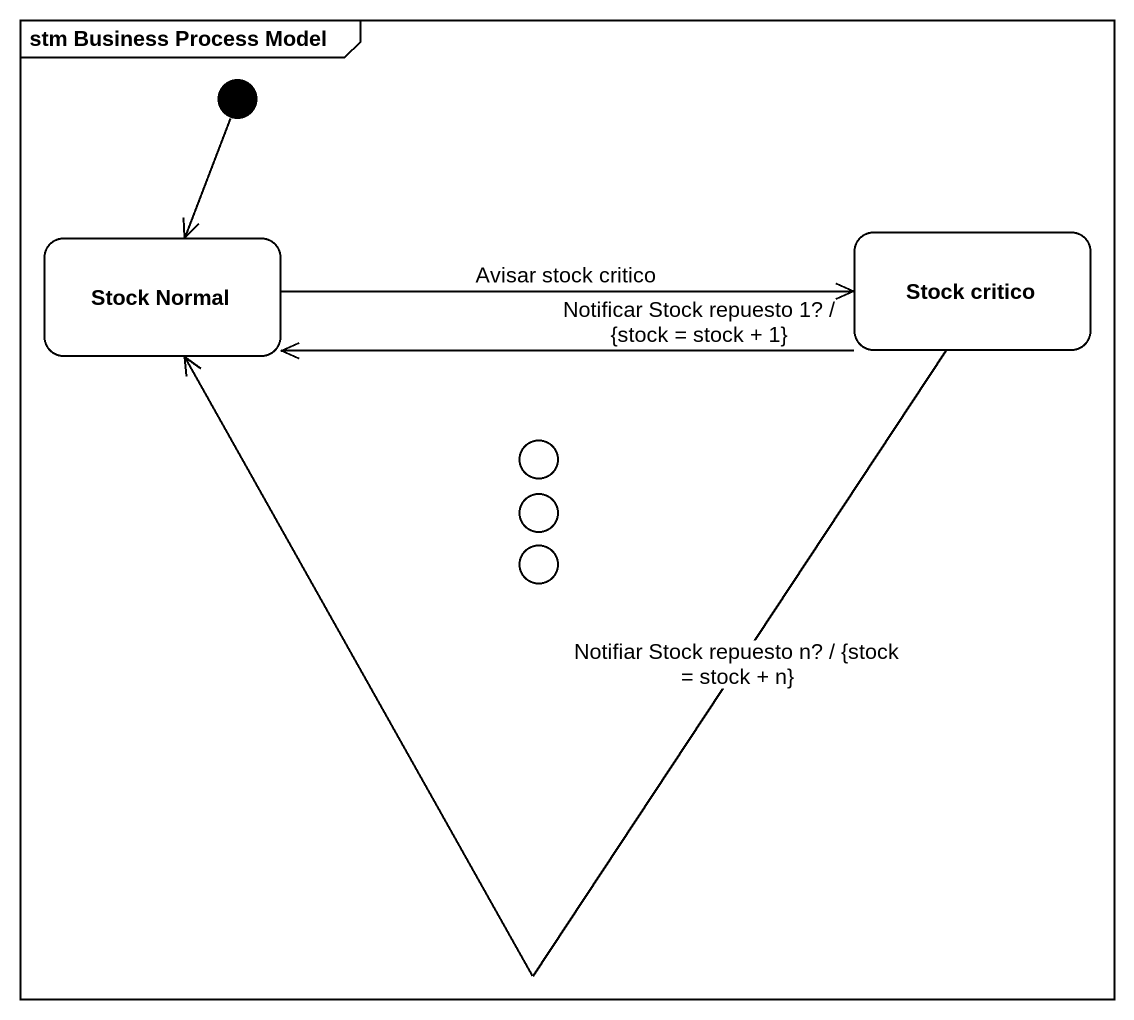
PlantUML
@startuml
mainframe stm Business Process Model
hide empty description
state "Stock Normal" as Stock_Normal
state "Stock critico" as Stock_critico
state entry1 <<choice>>
state entry2 <<choice>>
state entry3 <<choice>>
[*] --> Stock_Normal
Stock_Normal -right-> Stock_critico : Avisar stock critico
Stock_critico -left-> Stock_Normal : Notificar Stock repuesto 1? / {stock = stock + 1}
Stock_critico -left-> Stock_Normal : Notifiar Stock repuesto n? / {stock = stock + n}
@enduml
